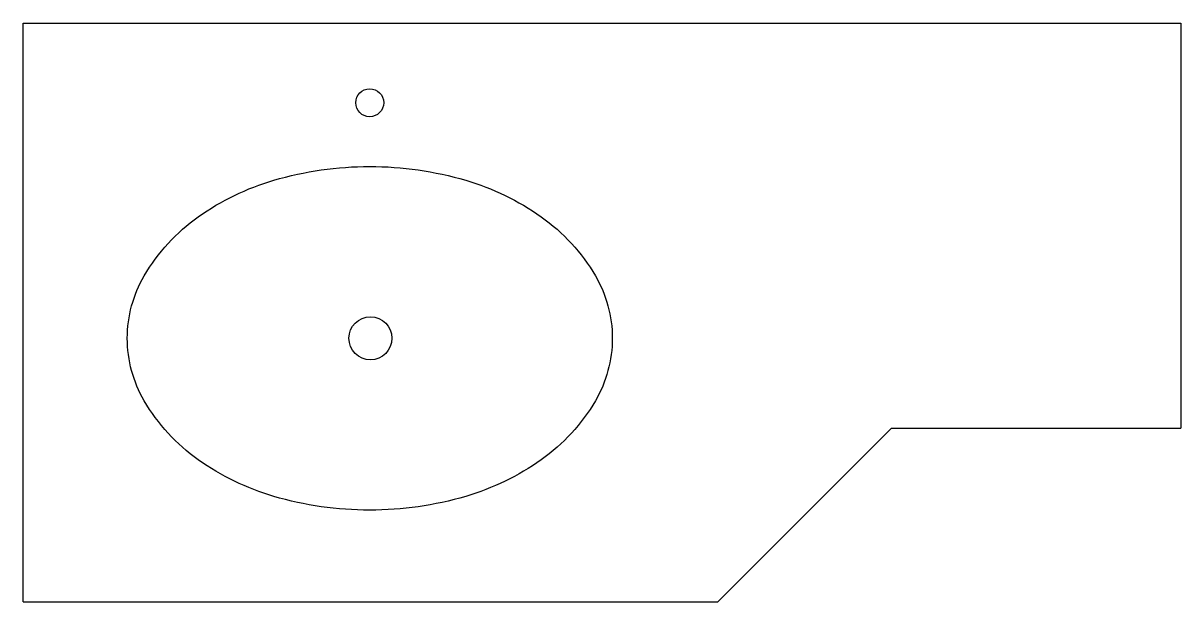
# Model space of a CAD drawing. Header units: millimetres. Extents: x -2898.27 to -2897.27, y 2961.8 to 2962.3.
import ezdxf

# ---------------------------------------------------------------- set-up
doc = ezdxf.new("R2010")
doc.units = ezdxf.units.MM
doc.header["$LTSCALE"] = 10
doc.layers.add('banheiro_louças', color=2, linetype='Continuous')

msp = doc.modelspace()

# ---------------------------------------------------------------- linework, layer by layer
at = {"layer": 'banheiro_louças'}
for p, q in [((-2898.2657, 2962.2988), (-2897.2657, 2962.2988)), ((-2898.2657, 2961.7988), (-2898.2657, 2962.2988)), ((-2897.2657, 2962.2988), (-2897.2657, 2961.9488)), ((-2897.5157, 2961.9488), (-2897.6657, 2961.7988)), ((-2897.5157, 2961.9488), (-2897.2657, 2961.9488)), ((-2898.2657, 2961.7988), (-2897.6657, 2961.7988))]:
    msp.add_line(p, q, dxfattribs=at)
msp.add_lwpolyline([(-2897.9663, 2961.878, -0.07153), (-2898.0492, 2961.8899, -0.08296), (-2898.1144, 2961.9215, -0.10673), (-2898.1611, 2961.9725, -0.13297), (-2898.1757, 2962.0265, -0.13297), (-2898.1611, 2962.0804, -0.10673), (-2898.1144, 2962.1315, -0.08296), (-2898.0492, 2962.163, -0.07153), (-2897.9663, 2962.1749, -0.07153), (-2897.8833, 2962.163, -0.08296), (-2897.8182, 2962.1315, -0.10673), (-2897.7714, 2962.0804, -0.13297), (-2897.7568, 2962.0265, -0.13297), (-2897.7714, 2961.9725, -0.10673), (-2897.8182, 2961.9215, -0.08296), (-2897.8833, 2961.8899, -0.07153)], format="xyb", close=True, dxfattribs=at)
at = {"layer": 'banheiro_louças', "color": 1}
for centre, radius in [((-2897.9663, 2962.23), 0.0121), ((-2897.9657, 2962.0265), 0.0186)]:
    msp.add_circle(centre, radius, dxfattribs=at)

doc.saveas('drawing.dxf')
